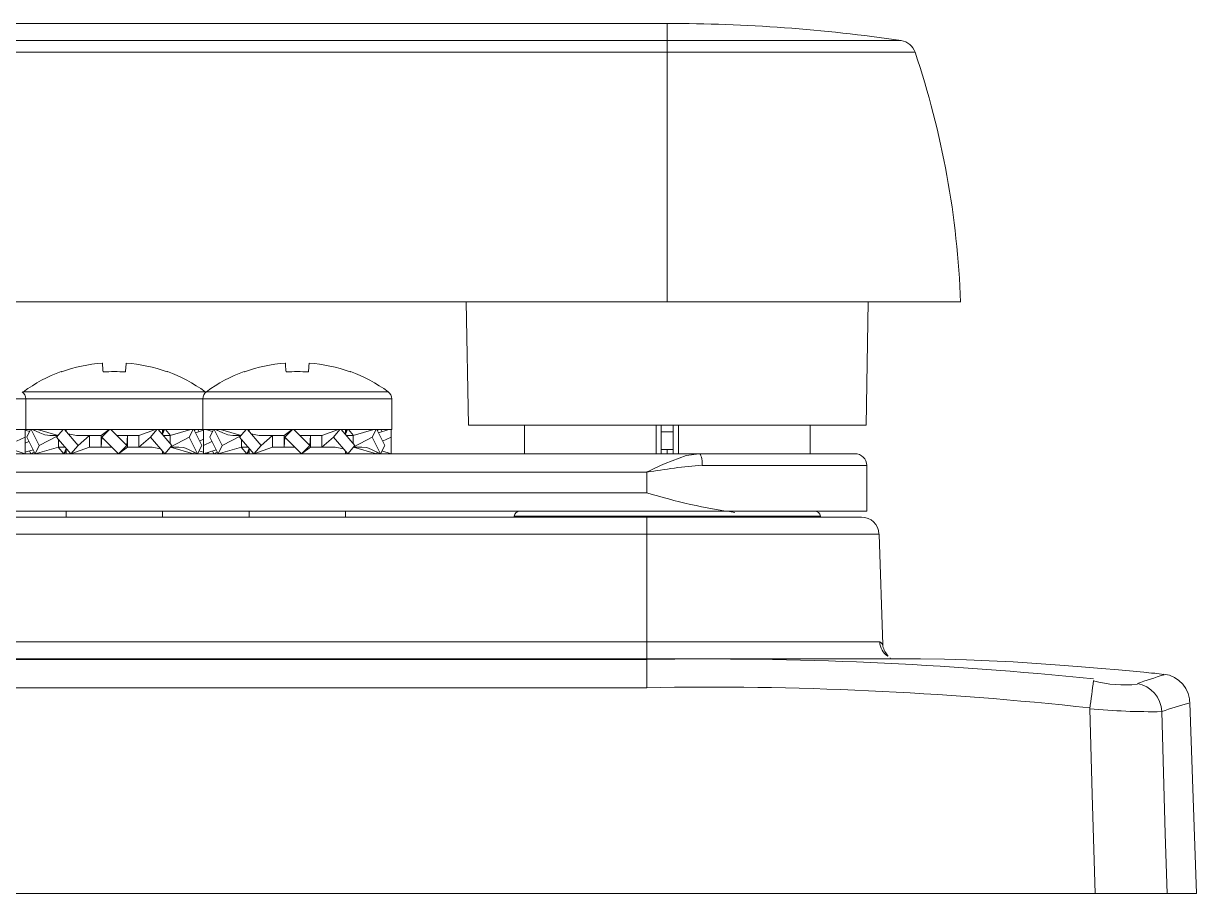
# Model space of a CAD drawing. Header units: inches. Extents: x 0.2 to 16.8, y 0.2 to 10.8.
# Drawn here: x 6.609 to 8.609, y 2.809 to 4.292 of the extents above; entities that cross this region are included whole.
import ezdxf

# ---------------------------------------------------------------- set-up
doc = ezdxf.new("R2010")
doc.units = ezdxf.units.IN
doc.header["$MEASUREMENT"] = 0

msp = doc.modelspace()

# ---------------------------------------------------------------- linework, layer by layer
at = {"color": 7, "linetype": 'Continuous', "lineweight": 15}
for p, q in [((7.7067, 4.2923), (6.4166, 4.2923)), ((3.6367, 3.8173), (7.7067, 3.8173)), ((7.364, 3.8173), (7.3677, 3.6073)), ((7.7067, 3.8173), (8.2067, 3.8173)), ((8.0457, 3.6073), (8.0493, 3.8173)), ((6.6127, 3.5998), (6.6127, 3.6521)), ((6.9147, 3.6521), (6.9147, 3.5998)), ((7.2367, 3.5998), (7.2367, 3.6521)), ((8.0457, 3.6073), (7.3677, 3.6073)), ((7.4632, 3.6073), (7.4632, 3.5586)), ((7.6876, 3.6073), (7.6876, 3.5586)), ((7.6965, 3.5586), (7.6965, 3.6073)), ((7.7169, 3.5586), (7.7169, 3.6073)), ((7.7258, 3.6073), (7.7258, 3.5586)), ((7.9502, 3.5586), (7.9502, 3.6073)), ((6.4517, 3.5998), (6.6127, 3.5998)), ((6.5971, 3.5801), (6.6117, 3.5868)), ((6.6117, 3.5998), (6.7637, 3.5998)), ((6.6117, 3.5998), (6.6117, 3.5868)), ((6.6192, 3.5963), (6.6117, 3.5986)), ((6.6117, 3.5868), (6.6117, 3.5586)), ((6.621, 3.5998), (6.6145, 3.5868)), ((6.6145, 3.5868), (6.6286, 3.5586)), ((6.6357, 3.5727), (6.6222, 3.5998)), ((6.637, 3.5939), (6.6242, 3.5998)), ((6.6273, 3.5983), (6.628, 3.5998)), ((6.6679, 3.5899), (6.6329, 3.5998)), ((6.6357, 3.5727), (6.6673, 3.5892)), ((6.6684, 3.5898), (6.6538, 3.5898)), ((6.6765, 3.5998), (6.6653, 3.5868)), ((6.6653, 3.5868), (6.6898, 3.5586)), ((6.6684, 3.5832), (6.6684, 3.5698)), ((6.702, 3.5727), (6.6786, 3.5998)), ((6.6817, 3.5998), (6.6817, 3.5962)), ((6.699, 3.5898), (6.685, 3.5924)), ((6.7217, 3.5898), (6.6991, 3.5898)), ((6.702, 3.5727), (6.7217, 3.5898)), ((6.7217, 3.5898), (6.7217, 3.5698)), ((6.7412, 3.5898), (6.7217, 3.5898)), ((6.7412, 3.5898), (6.7549, 3.5998)), ((6.7412, 3.5698), (6.7412, 3.5898)), ((6.7412, 3.5698), (6.7424, 3.5868)), ((6.7554, 3.5998), (6.7424, 3.5868)), ((6.7424, 3.5868), (6.7707, 3.5586)), ((6.7849, 3.5727), (6.7578, 3.5998)), ((6.7637, 3.5998), (6.9157, 3.5998)), ((6.7862, 3.5898), (6.7678, 3.5898)), ((6.7849, 3.5727), (6.7862, 3.5898)), ((6.7862, 3.5898), (6.7862, 3.5698)), ((6.8057, 3.5898), (6.7862, 3.5898)), ((6.8057, 3.5898), (6.8341, 3.5998)), ((6.8057, 3.5698), (6.8057, 3.5898)), ((6.8057, 3.5698), (6.8253, 3.5868)), ((6.8365, 3.5998), (6.8253, 3.5868)), ((6.8253, 3.5868), (6.8498, 3.5586)), ((6.862, 3.5727), (6.8386, 3.5998)), ((6.8457, 3.5916), (6.8457, 3.5998)), ((6.8457, 3.5962), (6.8487, 3.5998)), ((6.8457, 3.592), (6.8492, 3.5998)), ((6.8589, 3.5898), (6.8472, 3.5898)), ((6.8508, 3.5998), (6.8594, 3.5899)), ((6.8589, 3.5898), (6.8944, 3.5998)), ((6.8589, 3.5763), (6.8589, 3.5898)), ((6.86, 3.5703), (6.8916, 3.5868)), ((6.8981, 3.5998), (6.8916, 3.5868)), ((6.8916, 3.5868), (6.9058, 3.5586)), ((6.9128, 3.5727), (6.8993, 3.5998)), ((6.9, 3.5983), (6.9031, 3.5998)), ((6.902, 3.5944), (6.9157, 3.5986)), ((6.9064, 3.5998), (6.9081, 3.5963)), ((6.9091, 3.5801), (6.9157, 3.5832)), ((6.9147, 3.5998), (7.0757, 3.5998)), ((6.9157, 3.5727), (6.9157, 3.5998)), ((6.9312, 3.5963), (6.9197, 3.5998)), ((6.9237, 3.5998), (6.9237, 3.5986)), ((6.933, 3.5998), (6.9265, 3.5868)), ((6.9265, 3.5868), (6.9406, 3.5586)), ((6.9477, 3.5727), (6.9342, 3.5998)), ((6.949, 3.5939), (6.9362, 3.5998)), ((6.9393, 3.5983), (6.94, 3.5998)), ((6.9799, 3.5899), (6.9449, 3.5998)), ((6.9477, 3.5727), (6.9793, 3.5892)), ((6.9804, 3.5898), (6.9658, 3.5898)), ((6.9885, 3.5998), (6.9773, 3.5868)), ((6.9773, 3.5868), (7.0018, 3.5586)), ((6.9804, 3.5832), (6.9804, 3.5698)), ((7.014, 3.5727), (6.9906, 3.5998)), ((6.9937, 3.5998), (6.9937, 3.5962)), ((7.011, 3.5898), (6.997, 3.5924)), ((7.0337, 3.5898), (7.0111, 3.5898)), ((7.014, 3.5727), (7.0337, 3.5898)), ((7.0337, 3.5898), (7.0337, 3.5698)), ((7.0532, 3.5898), (7.0337, 3.5898)), ((7.0532, 3.5898), (7.0669, 3.5998)), ((7.0532, 3.5698), (7.0532, 3.5898)), ((7.0532, 3.5698), (7.0544, 3.5868)), ((7.0674, 3.5998), (7.0544, 3.5868)), ((7.0544, 3.5868), (7.0827, 3.5586)), ((7.0969, 3.5727), (7.0698, 3.5998)), ((7.0757, 3.5998), (7.2367, 3.5998)), ((7.0982, 3.5898), (7.0798, 3.5898)), ((7.0969, 3.5727), (7.0982, 3.5898)), ((7.0982, 3.5898), (7.0982, 3.5698)), ((7.1177, 3.5898), (7.0982, 3.5898)), ((7.1177, 3.5898), (7.1461, 3.5998)), ((7.1177, 3.5698), (7.1177, 3.5898)), ((7.1177, 3.5698), (7.1373, 3.5868)), ((7.1485, 3.5998), (7.1373, 3.5868)), ((7.1373, 3.5868), (7.1618, 3.5586)), ((7.174, 3.5727), (7.1506, 3.5998)), ((7.1577, 3.5916), (7.1577, 3.5998)), ((7.1577, 3.5962), (7.1607, 3.5998)), ((7.1577, 3.592), (7.1612, 3.5998)), ((7.1709, 3.5898), (7.1592, 3.5898)), ((7.1628, 3.5998), (7.1714, 3.5899)), ((7.1709, 3.5898), (7.2064, 3.5998)), ((7.1709, 3.5763), (7.1709, 3.5898)), ((7.172, 3.5703), (7.2036, 3.5868)), ((7.2101, 3.5998), (7.2036, 3.5868)), ((7.2036, 3.5868), (7.2178, 3.5586)), ((7.2248, 3.5727), (7.2113, 3.5998)), ((7.212, 3.5983), (7.2151, 3.5998)), ((7.214, 3.5944), (7.2317, 3.5998)), ((7.2184, 3.5998), (7.2201, 3.5963)), ((7.2211, 3.5801), (7.2357, 3.5868)), ((7.2357, 3.5998), (7.2357, 3.5868)), ((7.2357, 3.5868), (7.2357, 3.5586)), ((6.6117, 3.5586), (6.5961, 3.5633)), ((6.6117, 3.5764), (6.6182, 3.5794)), ((6.6117, 3.561), (6.6254, 3.5651)), ((6.6216, 3.5586), (6.6192, 3.5633)), ((6.6216, 3.5586), (6.6273, 3.5612)), ((6.6286, 3.5586), (6.6357, 3.5727)), ((6.6286, 3.5586), (6.6684, 3.5698)), ((6.6775, 3.5586), (6.6679, 3.5696)), ((6.6801, 3.5698), (6.6684, 3.5698)), ((6.6775, 3.5586), (6.6817, 3.5675)), ((6.6817, 3.5633), (6.6775, 3.5586)), ((6.6817, 3.5679), (6.6817, 3.5586)), ((6.6898, 3.5586), (6.702, 3.5727)), ((6.6898, 3.5586), (6.7217, 3.5698)), ((6.7412, 3.5698), (6.7217, 3.5698)), ((6.7595, 3.5698), (6.7412, 3.5698)), ((6.7707, 3.5586), (6.7849, 3.5727)), ((6.7707, 3.5586), (6.7862, 3.5698)), ((6.8057, 3.5698), (6.7862, 3.5698)), ((6.8282, 3.5698), (6.8057, 3.5698)), ((6.8284, 3.5698), (6.8424, 3.5671)), ((6.8457, 3.5586), (6.8457, 3.5633)), ((6.8498, 3.5586), (6.862, 3.5727)), ((6.8736, 3.5698), (6.8589, 3.5698)), ((6.8987, 3.5586), (6.8594, 3.5696)), ((6.9058, 3.5586), (6.8903, 3.5657)), ((6.9, 3.5612), (6.8987, 3.5586)), ((6.9058, 3.5586), (6.9128, 3.5727)), ((6.9157, 3.561), (6.9081, 3.5633)), ((6.9157, 3.5727), (6.9302, 3.5794)), ((6.9157, 3.5586), (6.9157, 3.5727)), ((6.9157, 3.5586), (6.9374, 3.5651)), ((6.9237, 3.561), (6.9237, 3.5586)), ((6.9336, 3.5586), (6.9312, 3.5633)), ((6.9336, 3.5586), (6.9393, 3.5612)), ((6.9406, 3.5586), (6.9477, 3.5727)), ((6.9406, 3.5586), (6.9804, 3.5698)), ((6.9895, 3.5586), (6.9799, 3.5696)), ((6.9921, 3.5698), (6.9804, 3.5698)), ((6.9895, 3.5586), (6.9937, 3.5675)), ((6.9937, 3.5633), (6.9895, 3.5586)), ((6.9937, 3.5679), (6.9937, 3.5586)), ((7.0018, 3.5586), (7.014, 3.5727)), ((7.0018, 3.5586), (7.0337, 3.5698)), ((7.0532, 3.5698), (7.0337, 3.5698)), ((7.0715, 3.5698), (7.0532, 3.5698)), ((7.0827, 3.5586), (7.0969, 3.5727)), ((7.0827, 3.5586), (7.0982, 3.5698)), ((7.1177, 3.5698), (7.0982, 3.5698)), ((7.1402, 3.5698), (7.1177, 3.5698)), ((7.1404, 3.5698), (7.1544, 3.5671)), ((7.1577, 3.5586), (7.1577, 3.5633)), ((7.1618, 3.5586), (7.174, 3.5727)), ((7.1856, 3.5698), (7.1709, 3.5698)), ((7.2107, 3.5586), (7.1714, 3.5696)), ((7.2178, 3.5586), (7.2023, 3.5657)), ((7.212, 3.5612), (7.2107, 3.5586)), ((7.2178, 3.5586), (7.2248, 3.5727)), ((7.2357, 3.5586), (7.2201, 3.5633)), ((7.6965, 3.5656), (7.7169, 3.5656)), ((7.7067, 3.5656), (7.7067, 3.5586)), ((3.5821, 3.5586), (7.7613, 3.5586)), ((6.9237, 3.5586), (6.9197, 3.5598)), ((7.7613, 3.5586), (8.0267, 3.5586)), ((8.0467, 3.4606), (8.0467, 3.5386)), ((7.8221, 3.4606), (3.5212, 3.4606)), ((3.6717, 3.4506), (7.6717, 3.4506)), ((6.6817, 3.4606), (6.6817, 3.4506)), ((6.8457, 3.4506), (6.8457, 3.4606)), ((6.9937, 3.4606), (6.9937, 3.4506)), ((7.1577, 3.4506), (7.1577, 3.4606)), ((7.4456, 3.4518), (7.4454, 3.4506)), ((7.6717, 3.4506), (8.0377, 3.4506)), ((7.8221, 3.4606), (8.0467, 3.4606)), ((7.9679, 3.4506), (7.9677, 3.4518)), ((8.0743, 3.2328), (8.0677, 3.4216)), ((7.6717, 3.2086), (6.5668, 3.2086)), ((8.1386, 3.2086), (7.6717, 3.2086)), ((8.0814, 3.2146), (8.0819, 3.214)), ((8.0835, 3.2132), (8.0822, 3.2143)), ((8.0867, 3.2103), (8.0875, 3.2095)), ((8.553, 3.1812), (8.5532, 3.1813)), ((8.6092, 2.8086), (8.5978, 3.1335)), ((2.9072, 2.8086), (8.4362, 2.8086)), ((8.5588, 2.8086), (8.4362, 2.8086)), ((8.5588, 2.8086), (8.6092, 2.8086))]:
    msp.add_line(p, q, dxfattribs=at)
at = {"color": 7, "linetype": 'Continuous', "lineweight": 0}
for p, q in [((7.7067, 4.2923), (7.7067, 4.2632)), ((3.6367, 4.2632), (7.7067, 4.2632)), ((7.7067, 4.2632), (8.1052, 4.2632)), ((7.7067, 4.2632), (7.7067, 4.2431)), ((7.7067, 4.2431), (3.6367, 4.2431)), ((7.7067, 4.2431), (7.7067, 3.8173)), ((8.1293, 4.2431), (7.7067, 4.2431)), ((6.6088, 3.6642), (6.7637, 3.6642)), ((6.7637, 3.6642), (6.9185, 3.6642)), ((6.9208, 3.6642), (7.0757, 3.6642)), ((7.0757, 3.6642), (7.2305, 3.6642)), ((6.4517, 3.6521), (6.6127, 3.6521)), ((6.6127, 3.6521), (6.7637, 3.6521)), ((6.7637, 3.6521), (6.9147, 3.6521)), ((6.9147, 3.6521), (7.0757, 3.6521)), ((7.0757, 3.6521), (7.2367, 3.6521)), ((7.6994, 3.5956), (7.6965, 3.5956)), ((7.6994, 3.5956), (7.6965, 3.5956)), ((7.6994, 3.5956), (7.6965, 3.5956)), ((7.6994, 3.5956), (7.6965, 3.5956)), ((7.7169, 3.5956), (7.6994, 3.5956)), ((7.7169, 3.5956), (7.6994, 3.5956)), ((7.7169, 3.5956), (7.6994, 3.5956)), ((7.7169, 3.5956), (7.6994, 3.5956)), ((7.6717, 3.5271), (3.6717, 3.5271)), ((7.6717, 3.4921), (7.6717, 3.5271)), ((8.0467, 3.5386), (7.7663, 3.5386)), ((3.6717, 3.4921), (7.6717, 3.4921)), ((7.7067, 3.4518), (7.4456, 3.4518)), ((7.6717, 3.4506), (7.6717, 3.4216)), ((7.9677, 3.4518), (7.7067, 3.4518)), ((7.6717, 3.4216), (3.6717, 3.4216)), ((7.6717, 3.2375), (7.6717, 3.4216)), ((8.0677, 3.4216), (7.6717, 3.4216)), ((3.6717, 3.2375), (7.6717, 3.2375)), ((7.6717, 3.2375), (7.6717, 3.2086)), ((7.6717, 3.2375), (8.069, 3.2375)), ((3.6717, 3.2078), (7.6717, 3.2078)), ((7.6717, 3.2078), (7.6717, 3.2086)), ((7.6717, 3.2078), (7.6717, 3.1596)), ((8.0825, 3.2134), (8.082, 3.2137)), ((7.6717, 3.1596), (3.6717, 3.1596))]:
    msp.add_line(p, q, dxfattribs=at)
at = {"color": 7, "linetype": 'Continuous', "lineweight": 15, "flags": 128}
for points in [[(6.7433, 3.7132), (6.7434, 3.7124), (6.7435, 3.7112), (6.7436, 3.7098), (6.7438, 3.708), (6.7439, 3.706), (6.7441, 3.7036), (6.7444, 3.701), (6.7446, 3.6981)], [(6.7827, 3.6981), (6.7829, 3.701), (6.7832, 3.7036), (6.7834, 3.706), (6.7836, 3.708), (6.7837, 3.7098), (6.7838, 3.7112), (6.7839, 3.7124), (6.784, 3.7132)], [(7.0553, 3.7132), (7.0554, 3.7124), (7.0555, 3.7112), (7.0556, 3.7098), (7.0558, 3.708), (7.0559, 3.706), (7.0561, 3.7036), (7.0564, 3.701), (7.0566, 3.6981)], [(7.0947, 3.6981), (7.0949, 3.701), (7.0952, 3.7036), (7.0954, 3.706), (7.0956, 3.708), (7.0957, 3.7098), (7.0958, 3.7112), (7.0959, 3.7124), (7.096, 3.7132)], [(6.6736, 3.6981), (6.6734, 3.6983), (6.6732, 3.6985), (6.6731, 3.6986), (6.6731, 3.6987)], [(6.8542, 3.6987), (6.8542, 3.6986), (6.8541, 3.6985), (6.8539, 3.6983), (6.8537, 3.6981)], [(6.9856, 3.6981), (6.9854, 3.6983), (6.9852, 3.6985), (6.9851, 3.6986), (6.9851, 3.6987)], [(6.6541, 3.5898), (6.6451, 3.5907), (6.637, 3.5939)], [(6.9661, 3.5898), (6.9571, 3.5907), (6.949, 3.5939)], [(6.8732, 3.5698), (6.8823, 3.5689), (6.8903, 3.5657)], [(7.1852, 3.5698), (7.1943, 3.5689), (7.2023, 3.5657)], [(8.5376, 3.1841), (8.5379, 3.1841), (8.5321, 3.1846), (8.5194, 3.1858), (8.501, 3.1876), (8.4762, 3.1898), (8.4471, 3.1924), (8.4129, 3.1952), (8.3763, 3.1981), (8.3364, 3.2009), (8.2964, 3.2034), (8.2554, 3.2055), (8.2167, 3.2071), (8.1793, 3.2081), (8.1386, 3.2086)]]:
    msp.add_lwpolyline(points, dxfattribs=at)
at = {"color": 7, "linetype": 'Continuous', "lineweight": 0, "flags": 128}
for points in [[(7.6717, 3.5271), (7.6723, 3.5274), (7.6763, 3.5293), (7.6777, 3.53), (7.6795, 3.5309), (7.682, 3.5321), (7.6852, 3.5337), (7.6894, 3.5358), (7.6952, 3.5385), (7.703, 3.5421), (7.7388, 3.5553), (7.7613, 3.5586)], [(7.7663, 3.5386), (7.7662, 3.5425), (7.7659, 3.5462), (7.7655, 3.5497), (7.7648, 3.5527), (7.7641, 3.5552), (7.7632, 3.557), (7.7623, 3.5582), (7.7613, 3.5586)], [(8.4362, 2.8086), (8.4313, 2.9777), (8.4271, 3.1238)], [(8.5499, 3.1191), (8.5559, 2.9101), (8.5588, 2.8086)]]:
    msp.add_lwpolyline(points, dxfattribs=at)
at = {"color": 7, "linetype": 'Continuous', "lineweight": 15}
for centre, radius, start, end in [((7.7067, 1.5423), 2.75, 81.6667, 90), ((8.1009, 4.2335), 0.03, 18.5901, 81.6667), ((6.7076, 3.7649), 1.5, 2, 18.5901), ((6.7636, 3.4507), 0.2633, 94.4314, 110.0065), ((6.7637, 3.4507), 0.2633, 69.9936, 85.5685), ((7.0756, 3.4507), 0.2633, 94.4315, 110.0064), ((7.0757, 3.4507), 0.2633, 69.9935, 85.5686), ((6.7637, 3.4524), 0.2624, 110.1856, 126.1668), ((6.7637, 3.3797), 0.3189, 86.5802, 93.4198), ((6.7637, 3.4524), 0.2624, 53.8332, 69.8144), ((7.0757, 3.4524), 0.2624, 110.1856, 126.1668), ((7.0757, 3.3797), 0.3189, 86.5802, 93.4198), ((5.6458, 4.9204), 1.9505, 321.1933, 321.2147), ((7.0757, 3.4524), 0.2624, 53.8332, 69.8144), ((6.5977, 3.6521), 0.015, 0, 53.8332), ((6.9297, 3.6521), 0.015, 126.1668, 180), ((6.9097, 3.6521), 0.015, 48.1897, 53.8332), ((7.2217, 3.6521), 0.015, 0, 53.8332), ((8.0267, 3.5386), 0.02, 0, 90), ((7.9517, 4.3908), 0.9413, 252.6943, 262.0878), ((7.4555, 3.4506), 0.01, 90, 173), ((7.9578, 3.4506), 0.01, 7, 90), ((8.0377, 3.4206), 0.03, 2, 90), ((8.1009, 3.2344), 0.0267, 183.2703, 225.852), ((8.1717, 0.4586), 2.75, 82.0269, 82.3533), ((8.5484, 3.1336), 0.0492, 356.7589, 84.2927)]:
    msp.add_arc(centre, radius, start, end, dxfattribs=at)
at = {"color": 7, "linetype": 'Continuous', "lineweight": 0}
for centre, radius, start, end in [((7.8639, 2.4013), 1.142, 94.8991, 99.6883), ((8.0667, 3.2303), 0.00759, 19.0949, 72.5507), ((8.0991, 3.2385), 0.0301, 181.8447, 236.4806), ((7.7714, -3.2227), 6.4313, 84.08999, 90.88893), ((8.7805, 2.4165), 0.7979, 106.5616, 109.9451), ((7.7804, -2.7456), 5.9062, 83.7144, 91.05531), ((11.9321, 2.6669), 3.5346, 171.7904, 172.5733), ((8.4862, 3.363), 0.1988, 254.6771, 276.3877), ((8.4995, 3.117), 0.0504, 2.3984, 80.0199), ((8.5348, 4.2526), 1.134, 264.548, 270.7634), ((9.01, 1.726), 1.4671, 106.4015, 108.2749)]:
    msp.add_arc(centre, radius, start, end, dxfattribs=at)

doc.saveas('drawing.dxf')
